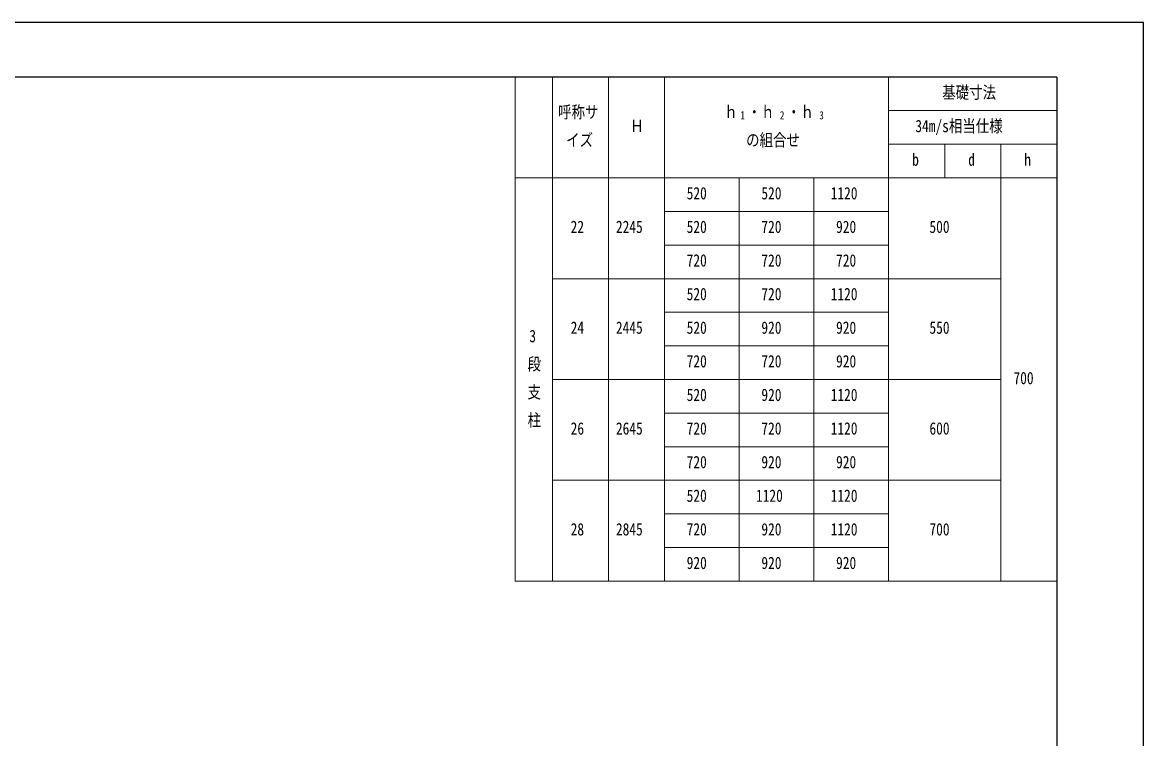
# Model space of a CAD drawing. Units: millimetres, scale not verified. Extents: x -6308 to 6308, y -4455 to 4455.
# Drawn here: x 304 to 6308, y 619 to 4455 of the extents above; entities that cross this region are included whole.
import ezdxf
from ezdxf.enums import TextEntityAlignment as Align

# ---------------------------------------------------------------- set-up
doc = ezdxf.new("R2010")
doc.units = ezdxf.units.MM
doc.header["$LTSCALE"] = 22
doc.layers.add('0-1_TABLE1', color=7, linetype='Continuous', lineweight=18)
doc.layers.add('0-6_YKK_ZWAK', color=7, linetype='Continuous')
doc.styles.add('ＭＳ ゴシック', font='')
doc.styles.get('ＭＳ ゴシック').set_extended_font_data('MS Gothic')

msp = doc.modelspace()

# ---------------------------------------------------------------- linework, layer by layer
at = {"layer": '0-1_TABLE1'}
for p, q in [((2942.53, 4162.5), (5842.53, 4162.5)), ((2942.53, 4162.5), (2942.53, 1462.5)), ((3142.53, 4162.5), (3142.53, 1462.5)), ((3442.53, 4162.5), (3442.53, 1462.5)), ((3742.53, 4162.5), (3742.53, 1462.5)), ((4942.53, 4162.5), (4942.53, 1462.5)), ((5842.53, 4162.5), (5842.53, 1462.5)), ((4942.53, 3982.5), (5842.53, 3982.5)), ((4942.53, 3802.5), (5842.53, 3802.5)), ((5242.53, 3802.5), (5242.53, 3622.5)), ((5542.53, 3802.5), (5542.53, 1462.5)), ((2942.53, 3622.5), (5842.53, 3622.5)), ((4142.53, 3622.5), (4142.53, 1462.5)), ((4542.53, 3622.5), (4542.53, 1462.5)), ((3742.53, 3442.5), (4942.53, 3442.5)), ((3742.53, 3262.5), (4942.53, 3262.5)), ((3142.53, 3082.5), (5542.53, 3082.5)), ((3742.53, 2902.5), (4942.53, 2902.5)), ((3742.53, 2722.5), (4942.53, 2722.5)), ((3142.53, 2542.5), (5542.53, 2542.5)), ((3742.53, 2362.5), (4942.53, 2362.5)), ((3742.53, 2182.5), (4942.53, 2182.5)), ((3142.53, 2002.5), (5542.53, 2002.5)), ((3742.53, 1822.5), (4942.53, 1822.5)), ((3742.53, 1642.5), (4942.53, 1642.5)), ((2942.53, 1462.5), (5842.53, 1462.5))]:
    msp.add_line(p, q, dxfattribs=at)
at = {"layer": '0-6_YKK_ZWAK'}
for q in [(-5857.47, 4162.5), (5842.53, -3787.5)]:
    msp.add_line((5842.53, 4162.5), q, dxfattribs=at)
msp.add_lwpolyline([(-6307.5, -4455), (6307.5, -4455), (6307.5, 4455), (-6307.5, 4455)], close=True, dxfattribs=at)

# ---------------------------------------------------------------- texts
at = {"layer": '0-1_TABLE1', "style": 'ＭＳ ゴシック', "width": 0.8}
for s, height, p in [('基礎寸法', 65.98, (5229.33, 4027.5)), ('呼称サ', 65.98, (3172.53, 3922.5)), ('ｈ', 65.98, (4062.53, 3922.5)), ('1', 43.99, (4148.93, 3922.5)), ('・ｈ', 65.98, (4187.33, 3922.5)), ('2', 43.99, (4360.13, 3922.5)), ('・ｈ', 65.98, (4398.53, 3922.5)), ('3', 43.99, (4571.33, 3922.5)), ('Ｈ', 65.98, (3558.93, 3847.5)), ('34m/s相当仕様', 65.98, (5085.33, 3847.5)), ('イズ', 65.98, (3215.73, 3772.5)), ('の組合せ', 65.98, (4179.33, 3772.5)), ('b', 65.98, (5068.53, 3667.5)), ('d', 65.98, (5368.53, 3667.5)), ('h', 65.98, (5668.53, 3667.5)), ('520', 65.98, (3860.93, 3487.5)), ('520', 65.98, (4260.93, 3487.5)), ('1120', 65.98, (4632.13, 3487.5)), ('22', 65.98, (3239.73, 3307.5)), ('2245', 65.98, (3482.13, 3307.5)), ('520', 65.98, (3860.93, 3307.5)), ('720', 65.98, (4260.93, 3307.5)), ('920', 65.98, (4660.93, 3307.5)), ('500', 65.98, (5160.93, 3307.5)), ('720', 65.98, (3860.93, 3127.5)), ('720', 65.98, (4260.93, 3127.5)), ('720', 65.98, (4660.93, 3127.5)), ('520', 65.98, (3860.93, 2947.5)), ('720', 65.98, (4260.93, 2947.5)), ('1120', 65.98, (4632.13, 2947.5)), ('24', 65.98, (3239.73, 2767.5)), ('2445', 65.98, (3482.13, 2767.5)), ('520', 65.98, (3860.93, 2767.5)), ('920', 65.98, (4260.93, 2767.5)), ('920', 65.98, (4660.93, 2767.5)), ('550', 65.98, (5160.93, 2767.5)), ('3', 65.98, (3018.53, 2722.5)), ('段', 65.98, (3008.93, 2572.5)), ('720', 65.98, (3860.93, 2587.5)), ('720', 65.98, (4260.93, 2587.5)), ('920', 65.98, (4660.93, 2587.5)), ('700', 65.98, (5610.93, 2497.5)), ('支', 65.98, (3008.93, 2422.5)), ('520', 65.98, (3860.93, 2407.5)), ('920', 65.98, (4260.93, 2407.5)), ('1120', 65.98, (4632.13, 2407.5)), ('柱', 65.98, (3008.93, 2272.5)), ('26', 65.98, (3239.73, 2227.5)), ('2645', 65.98, (3482.13, 2227.5)), ('720', 65.98, (3860.93, 2227.5)), ('720', 65.98, (4260.93, 2227.5)), ('1120', 65.98, (4632.13, 2227.5)), ('600', 65.98, (5160.93, 2227.5)), ('720', 65.98, (3860.93, 2047.5)), ('920', 65.98, (4260.93, 2047.5)), ('920', 65.98, (4660.93, 2047.5)), ('520', 65.98, (3860.93, 1867.5)), ('1120', 65.98, (4232.13, 1867.5)), ('1120', 65.98, (4632.13, 1867.5)), ('28', 65.98, (3239.73, 1687.5)), ('2845', 65.98, (3482.13, 1687.5)), ('720', 65.98, (3860.93, 1687.5)), ('920', 65.98, (4260.93, 1687.5)), ('1120', 65.98, (4632.13, 1687.5)), ('700', 65.98, (5160.93, 1687.5)), ('920', 65.98, (3860.93, 1507.5)), ('920', 65.98, (4260.93, 1507.5)), ('920', 65.98, (4660.93, 1507.5))]:
    msp.add_text(s, height=height, dxfattribs=at).set_placement(p, align=Align.BOTTOM_LEFT)

doc.saveas('drawing.dxf')
